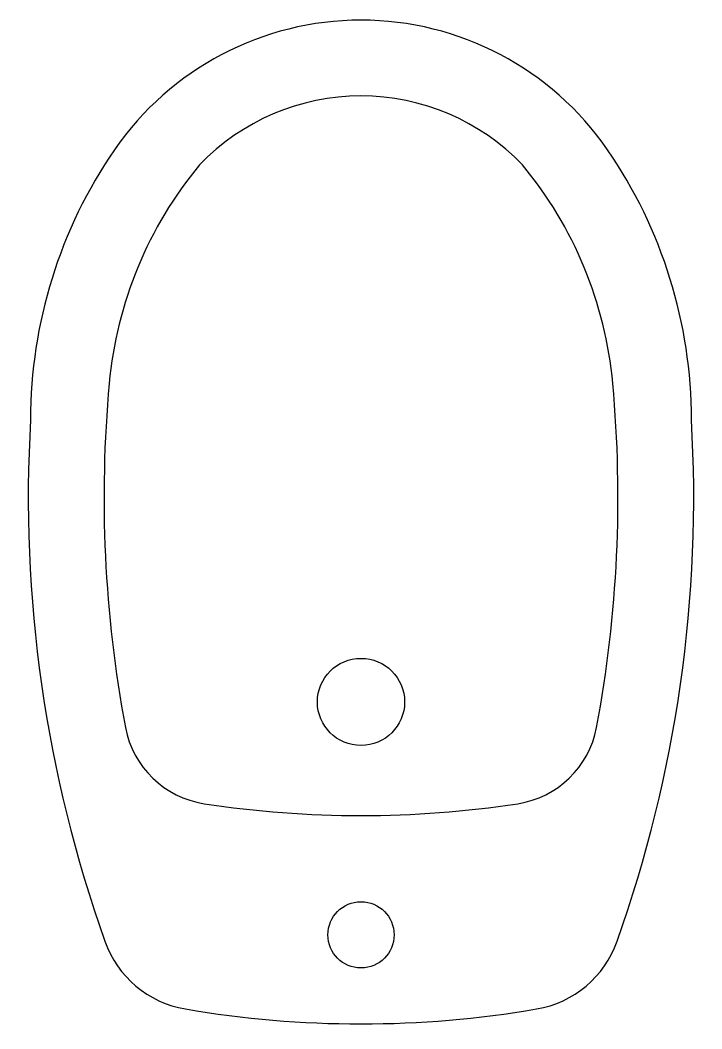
# Model space of a CAD drawing. Header units: metres. Extents: x -0.18 to 0.18, y -0.003 to 0.53.
import ezdxf

# ---------------------------------------------------------------- set-up
doc = ezdxf.new("R2010")
doc.units = ezdxf.units.M

# ---------------------------------------------------------------- blocks, each defined once
blk = doc.blocks.new('2SABIVI')
at = {"color": 0, "linetype": 'ByBlock'}
for centre, radius in [((0.1700000000000053, -1.77635683940025e-15), 0.023), ((0.04700000000007165, -1.77635683940025e-15), 0.0175)]:
    blk.add_circle(centre, radius, dxfattribs=at)
for centre, radius, start, end in [((0.2781136285195096, -0.5243276417435272), 0.7000000000000001, 86.65149914946358, 109.5686942573477), ((0.3190000000000062, -0.07699999999999996), 0.2514772699644144, 55.45990909292911, 89.99999999999967), ((0.0620793986161523, 0.08341754458873929), 0.05500000000000001, 109.568694257348, 170.2982031488126), ((0.2781136366433437, -0.5243276403352315), 0.6599999999999998, 84.77759771641875, 100.6202978636649), ((0.3190000000000062, -0.07699999999999996), 0.2108077088365432, 50.33477365819503, 84.77760037945775), ((0.3720000000000034, -1.77635683940025e-15), 0.158, 304.5400909070709, 55.45990909292967), ((0.1656909061331824, 0.07522313288140303), 0.05, 100.6202978636649, 171.3472108102541), ((0.5500000000000007, -1.77635683940025e-15), 0.55, 170.2982031488122, 189.7017968511875), ((0.3720000000000034, -1.77635683940025e-15), 0.118, 313.7232371129349, 46.27676288709235), ((0.6600000000000144, -1.77635683940025e-15), 0.55, 171.3472108102515, 188.6527891897464), ((0.1656909061331824, -0.07522313288140658), 0.05, 188.6527891897467, 259.3797021363348), ((0.3190000000000062, 0.0769999999999964), 0.2108077088365432, 275.2223996205423, 309.665226341805), ((0.0620793986161523, -0.08341754458874284), 0.05500000000000001, 189.7017968511875, 250.431305742652), ((0.2781136366433437, 0.5243276403352279), 0.6599999999999998, 259.3797021363351, 275.2224022835812), ((0.3190000000000062, 0.0769999999999964), 0.2514772699644144, 270.0000000000003, 304.5400909070709), ((0.2781136285195096, 0.5243276417435236), 0.7000000000000001, 250.4313057426523, 273.3485008505364)]:
    blk.add_arc(centre, radius, start, end, dxfattribs=at)

msp = doc.modelspace()

# ---------------------------------------------------------------- block references
at = {"rotation": 89.99999999999999}
msp.add_blockref('2SABIVI', (-1.710437347313132e-15, -6.661338147750939e-16), dxfattribs=at)

doc.saveas('drawing.dxf')
